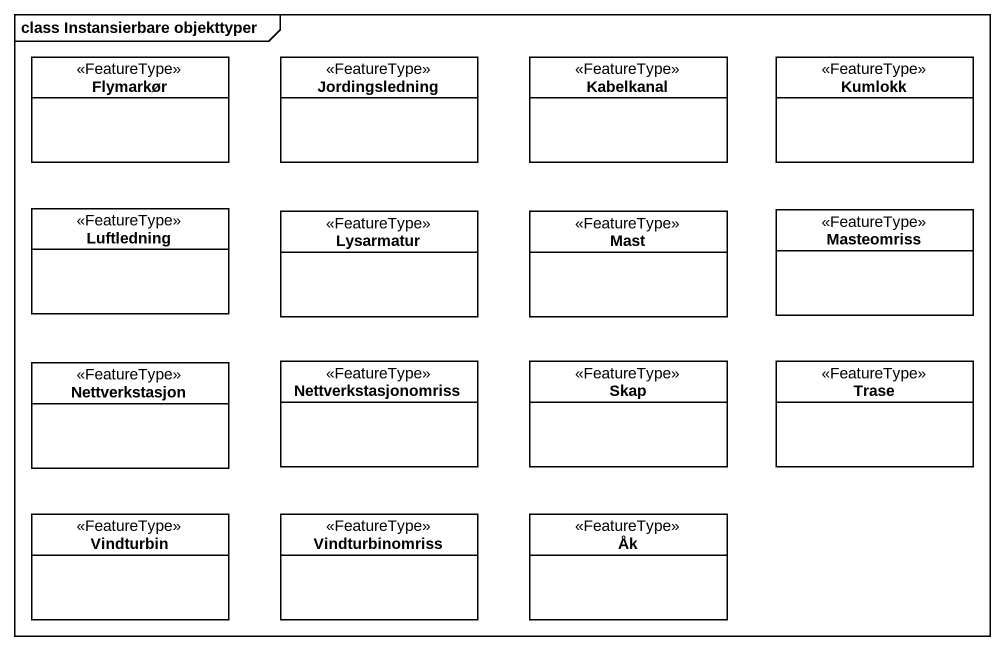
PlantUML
@startuml
mainframe class Instansierbare objekttyper
hide circle
hide empty members
class Flymarkør <<FeatureType>> #FFFFFF
class Jordingsledning <<FeatureType>> #FFFFFF
class Kabelkanal <<FeatureType>> #FFFFFF
class Kumlokk <<FeatureType>> #FFFFFF
class Luftledning <<FeatureType>> #FFFFFF
class Lysarmatur <<FeatureType>> #FFFFFF
class Mast <<FeatureType>> #FFFFFF
class Masteomriss <<FeatureType>> #FFFFFF
class Nettverkstasjon <<FeatureType>> #FFFFFF
class Nettverkstasjonomriss <<FeatureType>> #FFFFFF
class Skap <<FeatureType>> #FFFFFF
class Trase <<FeatureType>> #FFFFFF
class Vindturbin <<FeatureType>> #FFFFFF
class Vindturbinomriss <<FeatureType>> #FFFFFF
class Åk <<FeatureType>> #FFFFFF
@enduml
